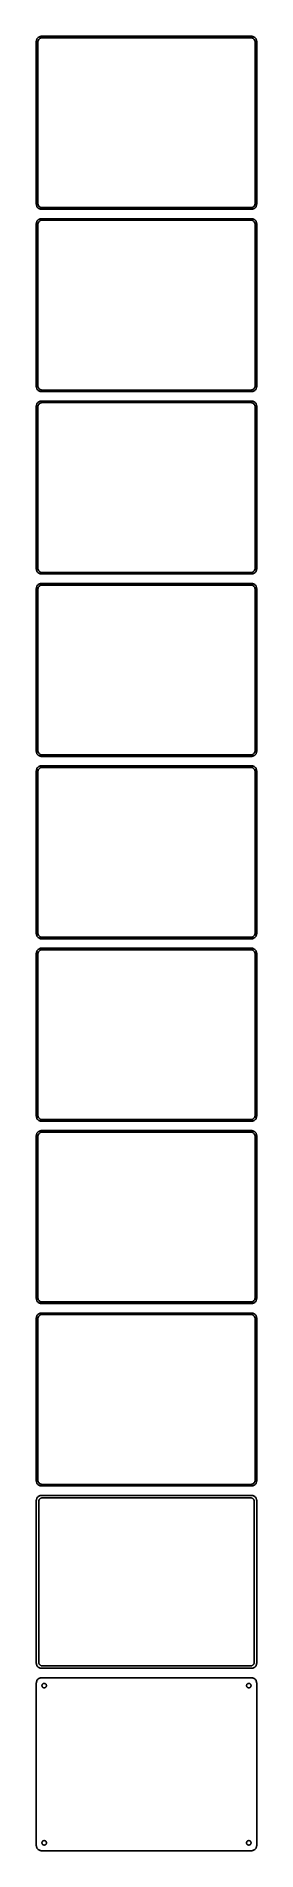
# Model space of a CAD drawing. Header units: metres. Extents: x -105 to 105, y 1658 to 3388.
import ezdxf

# ---------------------------------------------------------------- set-up
doc = ezdxf.new("R2010")
doc.units = ezdxf.units.M

msp = doc.modelspace()

# ---------------------------------------------------------------- linework, layer by layer
for p, q in [((-104.961, 3384.13), (-105, 3383.5)), ((-105, 3383.5), (-105, 3228.5)), ((-104.843, 3384.74), (-104.961, 3384.13)), ((-104.649, 3385.34), (-104.843, 3384.74)), ((-104.382, 3385.91), (-104.649, 3385.34)), ((-104.045, 3386.44), (-104.382, 3385.91)), ((-103.645, 3386.92), (-104.045, 3386.44)), ((-103.187, 3387.35), (-103.645, 3386.92)), ((-103.5, 3383), (-103.468, 3383.5)), ((-103.5, 3229), (-103.5, 3383)), ((-103.468, 3383.5), (-103.374, 3383.99)), ((-103.374, 3383.99), (-103.219, 3384.47)), ((-103.219, 3384.47), (-103.005, 3384.93)), ((-102.679, 3387.72), (-103.187, 3387.35)), ((-103.005, 3384.93), (-102.736, 3385.35)), ((-102.736, 3385.35), (-102.416, 3385.74)), ((-102.129, 3388.02), (-102.679, 3387.72)), ((-102.416, 3385.74), (-102.05, 3386.08)), ((-101.545, 3388.26), (-102.129, 3388.02)), ((-102.05, 3386.08), (-101.643, 3386.38)), ((-101.643, 3386.38), (-101.203, 3386.62)), ((-100.937, 3388.41), (-101.545, 3388.26)), ((-101.203, 3386.62), (-100.736, 3386.8)), ((-100.314, 3388.49), (-100.937, 3388.41)), ((-100.736, 3386.8), (-100.25, 3386.93)), ((100.314, 3388.49), (-100.314, 3388.49)), ((-100.25, 3386.93), (-99.7512, 3386.99)), ((-99.7512, 3386.99), (99.7512, 3386.99)), ((99.7512, 3386.99), (100.25, 3386.93)), ((100.25, 3386.93), (100.736, 3386.8)), ((100.937, 3388.41), (100.314, 3388.49)), ((100.736, 3386.8), (101.203, 3386.62)), ((101.545, 3388.26), (100.937, 3388.41)), ((101.203, 3386.62), (101.643, 3386.38)), ((102.129, 3388.02), (101.545, 3388.26)), ((101.643, 3386.38), (102.05, 3386.08)), ((102.05, 3386.08), (102.416, 3385.74)), ((102.679, 3387.72), (102.129, 3388.02)), ((102.416, 3385.74), (102.736, 3385.35)), ((103.187, 3387.35), (102.679, 3387.72)), ((102.736, 3385.35), (103.005, 3384.93)), ((103.005, 3384.93), (103.219, 3384.47)), ((103.645, 3386.92), (103.187, 3387.35)), ((103.219, 3384.47), (103.374, 3383.99)), ((103.374, 3383.99), (103.468, 3383.5)), ((103.468, 3383.5), (103.5, 3383)), ((103.5, 3383), (103.5, 3229)), ((104.045, 3386.44), (103.645, 3386.92)), ((104.382, 3385.91), (104.045, 3386.44)), ((104.649, 3385.34), (104.382, 3385.91)), ((104.843, 3384.74), (104.649, 3385.34)), ((104.961, 3384.13), (104.843, 3384.74)), ((105, 3383.5), (104.961, 3384.13)), ((105, 3228.5), (105, 3383.5)), ((-105, 3228.5), (-104.961, 3227.87)), ((-104.961, 3227.87), (-104.843, 3227.26)), ((-104.843, 3227.26), (-104.649, 3226.66)), ((-104.649, 3226.66), (-104.382, 3226.09)), ((-104.382, 3226.09), (-104.045, 3225.56)), ((-104.045, 3225.56), (-103.645, 3225.08)), ((-103.645, 3225.08), (-103.187, 3224.65)), ((-103.468, 3228.5), (-103.5, 3229)), ((-103.374, 3228.01), (-103.468, 3228.5)), ((-103.219, 3227.53), (-103.374, 3228.01)), ((-103.005, 3227.07), (-103.219, 3227.53)), ((-103.187, 3224.65), (-102.679, 3224.28)), ((-102.736, 3226.65), (-103.005, 3227.07)), ((-102.416, 3226.26), (-102.736, 3226.65)), ((-102.679, 3224.28), (-102.129, 3223.98)), ((-102.05, 3225.92), (-102.416, 3226.26)), ((-102.129, 3223.98), (-101.545, 3223.74)), ((-101.643, 3225.62), (-102.05, 3225.92)), ((-101.203, 3225.38), (-101.643, 3225.62)), ((-101.545, 3223.74), (-100.937, 3223.59)), ((-100.736, 3225.2), (-101.203, 3225.38)), ((-100.937, 3223.59), (-100.314, 3223.51)), ((-100.25, 3225.07), (-100.736, 3225.2)), ((-100.314, 3223.51), (100.314, 3223.51)), ((-99.7512, 3225.01), (-100.25, 3225.07)), ((99.7512, 3225.01), (-99.7512, 3225.01)), ((100.25, 3225.07), (99.7512, 3225.01)), ((100.736, 3225.2), (100.25, 3225.07)), ((100.314, 3223.51), (100.937, 3223.59)), ((101.203, 3225.38), (100.736, 3225.2)), ((100.937, 3223.59), (101.545, 3223.74)), ((101.643, 3225.62), (101.203, 3225.38)), ((101.545, 3223.74), (102.129, 3223.98)), ((102.05, 3225.92), (101.643, 3225.62)), ((102.416, 3226.26), (102.05, 3225.92)), ((102.129, 3223.98), (102.679, 3224.28)), ((102.736, 3226.65), (102.416, 3226.26)), ((102.679, 3224.28), (103.187, 3224.65)), ((103.005, 3227.07), (102.736, 3226.65)), ((103.219, 3227.53), (103.005, 3227.07)), ((103.187, 3224.65), (103.645, 3225.08)), ((103.374, 3228.01), (103.219, 3227.53)), ((103.468, 3228.5), (103.374, 3228.01)), ((103.5, 3229), (103.468, 3228.5)), ((103.645, 3225.08), (104.045, 3225.56)), ((104.045, 3225.56), (104.382, 3226.09)), ((104.382, 3226.09), (104.649, 3226.66)), ((104.649, 3226.66), (104.843, 3227.26)), ((104.843, 3227.26), (104.961, 3227.87)), ((104.961, 3227.87), (105, 3228.5)), ((-104.961, 3210.13), (-105, 3209.5)), ((-105, 3209.5), (-105, 3054.5)), ((-104.843, 3210.74), (-104.961, 3210.13)), ((-104.649, 3211.34), (-104.843, 3210.74)), ((-104.382, 3211.91), (-104.649, 3211.34)), ((-104.045, 3212.44), (-104.382, 3211.91)), ((-103.645, 3212.92), (-104.045, 3212.44)), ((-103.187, 3213.35), (-103.645, 3212.92)), ((-103.5, 3209), (-103.468, 3209.5)), ((-103.5, 3055), (-103.5, 3209)), ((-103.468, 3209.5), (-103.374, 3209.99)), ((-103.374, 3209.99), (-103.219, 3210.47)), ((-103.219, 3210.47), (-103.005, 3210.93)), ((-102.679, 3213.72), (-103.187, 3213.35)), ((-103.005, 3210.93), (-102.736, 3211.35)), ((-102.736, 3211.35), (-102.416, 3211.74)), ((-102.129, 3214.02), (-102.679, 3213.72)), ((-102.416, 3211.74), (-102.05, 3212.08)), ((-101.545, 3214.26), (-102.129, 3214.02)), ((-102.05, 3212.08), (-101.643, 3212.38)), ((-101.643, 3212.38), (-101.203, 3212.62)), ((-100.937, 3214.41), (-101.545, 3214.26)), ((-101.203, 3212.62), (-100.736, 3212.8)), ((-100.314, 3214.49), (-100.937, 3214.41)), ((-100.736, 3212.8), (-100.25, 3212.93)), ((100.314, 3214.49), (-100.314, 3214.49)), ((-100.25, 3212.93), (-99.7512, 3212.99)), ((-99.7512, 3212.99), (99.7512, 3212.99)), ((99.7512, 3212.99), (100.25, 3212.93)), ((100.25, 3212.93), (100.736, 3212.8)), ((100.937, 3214.41), (100.314, 3214.49)), ((100.736, 3212.8), (101.203, 3212.62)), ((101.545, 3214.26), (100.937, 3214.41)), ((101.203, 3212.62), (101.643, 3212.38)), ((102.129, 3214.02), (101.545, 3214.26)), ((101.643, 3212.38), (102.05, 3212.08)), ((102.05, 3212.08), (102.416, 3211.74)), ((102.679, 3213.72), (102.129, 3214.02)), ((102.416, 3211.74), (102.736, 3211.35)), ((103.187, 3213.35), (102.679, 3213.72)), ((102.736, 3211.35), (103.005, 3210.93)), ((103.005, 3210.93), (103.219, 3210.47)), ((103.645, 3212.92), (103.187, 3213.35)), ((103.219, 3210.47), (103.374, 3209.99)), ((103.374, 3209.99), (103.468, 3209.5)), ((103.468, 3209.5), (103.5, 3209)), ((103.5, 3209), (103.5, 3055)), ((104.045, 3212.44), (103.645, 3212.92)), ((104.382, 3211.91), (104.045, 3212.44)), ((104.649, 3211.34), (104.382, 3211.91)), ((104.843, 3210.74), (104.649, 3211.34)), ((104.961, 3210.13), (104.843, 3210.74)), ((105, 3209.5), (104.961, 3210.13)), ((105, 3054.5), (105, 3209.5)), ((-105, 3054.5), (-104.961, 3053.87)), ((-104.961, 3053.87), (-104.843, 3053.26)), ((-104.843, 3053.26), (-104.649, 3052.66)), ((-104.649, 3052.66), (-104.382, 3052.09)), ((-104.382, 3052.09), (-104.045, 3051.56)), ((-104.045, 3051.56), (-103.645, 3051.08)), ((-103.645, 3051.08), (-103.187, 3050.65)), ((-103.468, 3054.5), (-103.5, 3055)), ((-103.374, 3054.01), (-103.468, 3054.5)), ((-103.219, 3053.53), (-103.374, 3054.01)), ((-103.005, 3053.07), (-103.219, 3053.53)), ((-103.187, 3050.65), (-102.679, 3050.28)), ((-102.736, 3052.65), (-103.005, 3053.07)), ((-102.416, 3052.26), (-102.736, 3052.65)), ((-102.679, 3050.28), (-102.129, 3049.98)), ((-102.05, 3051.92), (-102.416, 3052.26)), ((-102.129, 3049.98), (-101.545, 3049.74)), ((-101.643, 3051.62), (-102.05, 3051.92)), ((-101.203, 3051.38), (-101.643, 3051.62)), ((-101.545, 3049.74), (-100.937, 3049.59)), ((-100.736, 3051.2), (-101.203, 3051.38)), ((-100.937, 3049.59), (-100.314, 3049.51)), ((-100.25, 3051.07), (-100.736, 3051.2)), ((-100.314, 3049.51), (100.314, 3049.51)), ((-99.7512, 3051.01), (-100.25, 3051.07)), ((99.7512, 3051.01), (-99.7512, 3051.01)), ((100.25, 3051.07), (99.7512, 3051.01)), ((100.736, 3051.2), (100.25, 3051.07)), ((100.314, 3049.51), (100.937, 3049.59)), ((101.203, 3051.38), (100.736, 3051.2)), ((100.937, 3049.59), (101.545, 3049.74)), ((101.643, 3051.62), (101.203, 3051.38)), ((101.545, 3049.74), (102.129, 3049.98)), ((102.05, 3051.92), (101.643, 3051.62)), ((102.416, 3052.26), (102.05, 3051.92)), ((102.129, 3049.98), (102.679, 3050.28)), ((102.736, 3052.65), (102.416, 3052.26)), ((102.679, 3050.28), (103.187, 3050.65)), ((103.005, 3053.07), (102.736, 3052.65)), ((103.219, 3053.53), (103.005, 3053.07)), ((103.187, 3050.65), (103.645, 3051.08)), ((103.374, 3054.01), (103.219, 3053.53)), ((103.468, 3054.5), (103.374, 3054.01)), ((103.5, 3055), (103.468, 3054.5)), ((103.645, 3051.08), (104.045, 3051.56)), ((104.045, 3051.56), (104.382, 3052.09)), ((104.382, 3052.09), (104.649, 3052.66)), ((104.649, 3052.66), (104.843, 3053.26)), ((104.843, 3053.26), (104.961, 3053.87)), ((104.961, 3053.87), (105, 3054.5)), ((-104.961, 3036.13), (-105, 3035.5)), ((-105, 3035.5), (-105, 2880.5)), ((-104.843, 3036.74), (-104.961, 3036.13)), ((-104.649, 3037.34), (-104.843, 3036.74)), ((-104.382, 3037.91), (-104.649, 3037.34)), ((-104.045, 3038.44), (-104.382, 3037.91)), ((-103.645, 3038.92), (-104.045, 3038.44)), ((-103.187, 3039.35), (-103.645, 3038.92)), ((-103.5, 3035), (-103.468, 3035.5)), ((-103.5, 2881), (-103.5, 3035)), ((-103.468, 3035.5), (-103.374, 3035.99)), ((-103.374, 3035.99), (-103.219, 3036.47)), ((-103.219, 3036.47), (-103.005, 3036.93)), ((-102.679, 3039.72), (-103.187, 3039.35)), ((-103.005, 3036.93), (-102.736, 3037.35)), ((-102.736, 3037.35), (-102.416, 3037.74)), ((-102.129, 3040.02), (-102.679, 3039.72)), ((-102.416, 3037.74), (-102.05, 3038.08)), ((-101.545, 3040.26), (-102.129, 3040.02)), ((-102.05, 3038.08), (-101.643, 3038.38)), ((-101.643, 3038.38), (-101.203, 3038.62)), ((-100.937, 3040.41), (-101.545, 3040.26)), ((-101.203, 3038.62), (-100.736, 3038.8)), ((-100.314, 3040.49), (-100.937, 3040.41)), ((-100.736, 3038.8), (-100.25, 3038.93)), ((100.314, 3040.49), (-100.314, 3040.49)), ((-100.25, 3038.93), (-99.7512, 3038.99)), ((-99.7512, 3038.99), (99.7512, 3038.99)), ((99.7512, 3038.99), (100.25, 3038.93)), ((100.25, 3038.93), (100.736, 3038.8)), ((100.937, 3040.41), (100.314, 3040.49)), ((100.736, 3038.8), (101.203, 3038.62)), ((101.545, 3040.26), (100.937, 3040.41)), ((101.203, 3038.62), (101.643, 3038.38)), ((102.129, 3040.02), (101.545, 3040.26)), ((101.643, 3038.38), (102.05, 3038.08)), ((102.05, 3038.08), (102.416, 3037.74)), ((102.679, 3039.72), (102.129, 3040.02)), ((102.416, 3037.74), (102.736, 3037.35)), ((103.187, 3039.35), (102.679, 3039.72)), ((102.736, 3037.35), (103.005, 3036.93)), ((103.005, 3036.93), (103.219, 3036.47)), ((103.645, 3038.92), (103.187, 3039.35)), ((103.219, 3036.47), (103.374, 3035.99)), ((103.374, 3035.99), (103.468, 3035.5)), ((103.468, 3035.5), (103.5, 3035)), ((103.5, 3035), (103.5, 2881)), ((104.045, 3038.44), (103.645, 3038.92)), ((104.382, 3037.91), (104.045, 3038.44)), ((104.649, 3037.34), (104.382, 3037.91)), ((104.843, 3036.74), (104.649, 3037.34)), ((104.961, 3036.13), (104.843, 3036.74)), ((105, 3035.5), (104.961, 3036.13)), ((105, 2880.5), (105, 3035.5)), ((-105, 2880.5), (-104.961, 2879.87)), ((-104.961, 2879.87), (-104.843, 2879.26)), ((-104.843, 2879.26), (-104.649, 2878.66)), ((-104.649, 2878.66), (-104.382, 2878.09)), ((-104.382, 2878.09), (-104.045, 2877.56)), ((-104.045, 2877.56), (-103.645, 2877.08)), ((-103.645, 2877.08), (-103.187, 2876.65)), ((-103.468, 2880.5), (-103.5, 2881)), ((-103.374, 2880.01), (-103.468, 2880.5)), ((-103.219, 2879.53), (-103.374, 2880.01)), ((-103.005, 2879.07), (-103.219, 2879.53)), ((-103.187, 2876.65), (-102.679, 2876.28)), ((-102.736, 2878.65), (-103.005, 2879.07)), ((-102.416, 2878.26), (-102.736, 2878.65)), ((-102.679, 2876.28), (-102.129, 2875.98)), ((-102.05, 2877.92), (-102.416, 2878.26)), ((-102.129, 2875.98), (-101.545, 2875.74)), ((-101.643, 2877.62), (-102.05, 2877.92)), ((-101.203, 2877.38), (-101.643, 2877.62)), ((-101.545, 2875.74), (-100.937, 2875.59)), ((-100.736, 2877.2), (-101.203, 2877.38)), ((-100.937, 2875.59), (-100.314, 2875.51)), ((-100.25, 2877.07), (-100.736, 2877.2)), ((-100.314, 2875.51), (100.314, 2875.51)), ((-99.7512, 2877.01), (-100.25, 2877.07)), ((99.7512, 2877.01), (-99.7512, 2877.01)), ((100.25, 2877.07), (99.7512, 2877.01)), ((100.736, 2877.2), (100.25, 2877.07)), ((100.314, 2875.51), (100.937, 2875.59)), ((101.203, 2877.38), (100.736, 2877.2)), ((100.937, 2875.59), (101.545, 2875.74)), ((101.643, 2877.62), (101.203, 2877.38)), ((101.545, 2875.74), (102.129, 2875.98)), ((102.05, 2877.92), (101.643, 2877.62)), ((102.416, 2878.26), (102.05, 2877.92)), ((102.129, 2875.98), (102.679, 2876.28)), ((102.736, 2878.65), (102.416, 2878.26)), ((102.679, 2876.28), (103.187, 2876.65)), ((103.005, 2879.07), (102.736, 2878.65)), ((103.219, 2879.53), (103.005, 2879.07)), ((103.187, 2876.65), (103.645, 2877.08)), ((103.374, 2880.01), (103.219, 2879.53)), ((103.468, 2880.5), (103.374, 2880.01)), ((103.5, 2881), (103.468, 2880.5)), ((103.645, 2877.08), (104.045, 2877.56)), ((104.045, 2877.56), (104.382, 2878.09)), ((104.382, 2878.09), (104.649, 2878.66)), ((104.649, 2878.66), (104.843, 2879.26)), ((104.843, 2879.26), (104.961, 2879.87)), ((104.961, 2879.87), (105, 2880.5)), ((-104.961, 2862.13), (-105, 2861.5)), ((-105, 2861.5), (-105, 2706.5)), ((-104.843, 2862.74), (-104.961, 2862.13)), ((-104.649, 2863.34), (-104.843, 2862.74)), ((-104.382, 2863.91), (-104.649, 2863.34)), ((-104.045, 2864.44), (-104.382, 2863.91)), ((-103.645, 2864.92), (-104.045, 2864.44)), ((-103.187, 2865.35), (-103.645, 2864.92)), ((-103.5, 2861), (-103.468, 2861.5)), ((-103.5, 2707), (-103.5, 2861)), ((-103.468, 2861.5), (-103.374, 2861.99)), ((-103.374, 2861.99), (-103.219, 2862.47)), ((-103.219, 2862.47), (-103.005, 2862.93)), ((-102.679, 2865.72), (-103.187, 2865.35)), ((-103.005, 2862.93), (-102.736, 2863.35)), ((-102.736, 2863.35), (-102.416, 2863.74)), ((-102.129, 2866.02), (-102.679, 2865.72)), ((-102.416, 2863.74), (-102.05, 2864.08)), ((-101.545, 2866.26), (-102.129, 2866.02)), ((-102.05, 2864.08), (-101.643, 2864.38)), ((-101.643, 2864.38), (-101.203, 2864.62)), ((-100.937, 2866.41), (-101.545, 2866.26)), ((-101.203, 2864.62), (-100.736, 2864.8)), ((-100.314, 2866.49), (-100.937, 2866.41)), ((-100.736, 2864.8), (-100.25, 2864.93)), ((100.314, 2866.49), (-100.314, 2866.49)), ((-100.25, 2864.93), (-99.7512, 2864.99)), ((-99.7512, 2864.99), (99.7512, 2864.99)), ((99.7512, 2864.99), (100.25, 2864.93)), ((100.25, 2864.93), (100.736, 2864.8)), ((100.937, 2866.41), (100.314, 2866.49)), ((100.736, 2864.8), (101.203, 2864.62)), ((101.545, 2866.26), (100.937, 2866.41)), ((101.203, 2864.62), (101.643, 2864.38)), ((102.129, 2866.02), (101.545, 2866.26)), ((101.643, 2864.38), (102.05, 2864.08)), ((102.05, 2864.08), (102.416, 2863.74)), ((102.679, 2865.72), (102.129, 2866.02)), ((102.416, 2863.74), (102.736, 2863.35)), ((103.187, 2865.35), (102.679, 2865.72)), ((102.736, 2863.35), (103.005, 2862.93)), ((103.005, 2862.93), (103.219, 2862.47)), ((103.645, 2864.92), (103.187, 2865.35)), ((103.219, 2862.47), (103.374, 2861.99)), ((103.374, 2861.99), (103.468, 2861.5)), ((103.468, 2861.5), (103.5, 2861)), ((103.5, 2861), (103.5, 2707)), ((104.045, 2864.44), (103.645, 2864.92)), ((104.382, 2863.91), (104.045, 2864.44)), ((104.649, 2863.34), (104.382, 2863.91)), ((104.843, 2862.74), (104.649, 2863.34)), ((104.961, 2862.13), (104.843, 2862.74)), ((105, 2861.5), (104.961, 2862.13)), ((105, 2706.5), (105, 2861.5)), ((-105, 2706.5), (-104.961, 2705.87)), ((-104.961, 2705.87), (-104.843, 2705.26)), ((-104.843, 2705.26), (-104.649, 2704.66)), ((-104.649, 2704.66), (-104.382, 2704.09)), ((-104.382, 2704.09), (-104.045, 2703.56)), ((-104.045, 2703.56), (-103.645, 2703.08)), ((-103.645, 2703.08), (-103.187, 2702.65)), ((-103.468, 2706.5), (-103.5, 2707)), ((-103.374, 2706.01), (-103.468, 2706.5)), ((-103.219, 2705.53), (-103.374, 2706.01)), ((-103.005, 2705.07), (-103.219, 2705.53)), ((-103.187, 2702.65), (-102.679, 2702.28)), ((-102.736, 2704.65), (-103.005, 2705.07)), ((-102.416, 2704.26), (-102.736, 2704.65)), ((-102.679, 2702.28), (-102.129, 2701.98)), ((-102.05, 2703.92), (-102.416, 2704.26)), ((-102.129, 2701.98), (-101.545, 2701.74)), ((-101.643, 2703.62), (-102.05, 2703.92)), ((-101.203, 2703.38), (-101.643, 2703.62)), ((-101.545, 2701.74), (-100.937, 2701.59)), ((-100.736, 2703.2), (-101.203, 2703.38)), ((-100.937, 2701.59), (-100.314, 2701.51)), ((-100.25, 2703.07), (-100.736, 2703.2)), ((-100.314, 2701.51), (100.314, 2701.51)), ((-99.7512, 2703.01), (-100.25, 2703.07)), ((99.7512, 2703.01), (-99.7512, 2703.01)), ((100.25, 2703.07), (99.7512, 2703.01)), ((100.736, 2703.2), (100.25, 2703.07)), ((100.314, 2701.51), (100.937, 2701.59)), ((101.203, 2703.38), (100.736, 2703.2)), ((100.937, 2701.59), (101.545, 2701.74)), ((101.643, 2703.62), (101.203, 2703.38)), ((101.545, 2701.74), (102.129, 2701.98)), ((102.05, 2703.92), (101.643, 2703.62)), ((102.416, 2704.26), (102.05, 2703.92)), ((102.129, 2701.98), (102.679, 2702.28)), ((102.736, 2704.65), (102.416, 2704.26)), ((102.679, 2702.28), (103.187, 2702.65)), ((103.005, 2705.07), (102.736, 2704.65)), ((103.219, 2705.53), (103.005, 2705.07)), ((103.187, 2702.65), (103.645, 2703.08)), ((103.374, 2706.01), (103.219, 2705.53)), ((103.468, 2706.5), (103.374, 2706.01)), ((103.5, 2707), (103.468, 2706.5)), ((103.645, 2703.08), (104.045, 2703.56)), ((104.045, 2703.56), (104.382, 2704.09)), ((104.382, 2704.09), (104.649, 2704.66)), ((104.649, 2704.66), (104.843, 2705.26)), ((104.843, 2705.26), (104.961, 2705.87)), ((104.961, 2705.87), (105, 2706.5)), ((-104.961, 2688.13), (-105, 2687.5)), ((-105, 2687.5), (-105, 2532.5)), ((-104.843, 2688.74), (-104.961, 2688.13)), ((-104.649, 2689.34), (-104.843, 2688.74)), ((-104.382, 2689.91), (-104.649, 2689.34)), ((-104.045, 2690.44), (-104.382, 2689.91)), ((-103.645, 2690.92), (-104.045, 2690.44)), ((-103.187, 2691.35), (-103.645, 2690.92)), ((-103.5, 2687), (-103.468, 2687.5)), ((-103.5, 2533), (-103.5, 2687)), ((-103.468, 2687.5), (-103.374, 2687.99)), ((-103.374, 2687.99), (-103.219, 2688.47)), ((-103.219, 2688.47), (-103.005, 2688.93)), ((-102.679, 2691.72), (-103.187, 2691.35)), ((-103.005, 2688.93), (-102.736, 2689.35)), ((-102.736, 2689.35), (-102.416, 2689.74)), ((-102.129, 2692.02), (-102.679, 2691.72)), ((-102.416, 2689.74), (-102.05, 2690.08)), ((-101.545, 2692.26), (-102.129, 2692.02)), ((-102.05, 2690.08), (-101.643, 2690.38)), ((-101.643, 2690.38), (-101.203, 2690.62)), ((-100.937, 2692.41), (-101.545, 2692.26)), ((-101.203, 2690.62), (-100.736, 2690.8)), ((-100.314, 2692.49), (-100.937, 2692.41)), ((-100.736, 2690.8), (-100.25, 2690.93)), ((100.314, 2692.49), (-100.314, 2692.49)), ((-100.25, 2690.93), (-99.7512, 2690.99)), ((-99.7512, 2690.99), (99.7512, 2690.99)), ((99.7512, 2690.99), (100.25, 2690.93)), ((100.25, 2690.93), (100.736, 2690.8)), ((100.937, 2692.41), (100.314, 2692.49)), ((100.736, 2690.8), (101.203, 2690.62)), ((101.545, 2692.26), (100.937, 2692.41)), ((101.203, 2690.62), (101.643, 2690.38)), ((102.129, 2692.02), (101.545, 2692.26)), ((101.643, 2690.38), (102.05, 2690.08)), ((102.05, 2690.08), (102.416, 2689.74)), ((102.679, 2691.72), (102.129, 2692.02)), ((102.416, 2689.74), (102.736, 2689.35)), ((103.187, 2691.35), (102.679, 2691.72)), ((102.736, 2689.35), (103.005, 2688.93)), ((103.005, 2688.93), (103.219, 2688.47)), ((103.645, 2690.92), (103.187, 2691.35)), ((103.219, 2688.47), (103.374, 2687.99)), ((103.374, 2687.99), (103.468, 2687.5)), ((103.468, 2687.5), (103.5, 2687)), ((103.5, 2687), (103.5, 2533)), ((104.045, 2690.44), (103.645, 2690.92)), ((104.382, 2689.91), (104.045, 2690.44)), ((104.649, 2689.34), (104.382, 2689.91)), ((104.843, 2688.74), (104.649, 2689.34)), ((104.961, 2688.13), (104.843, 2688.74)), ((105, 2687.5), (104.961, 2688.13)), ((105, 2532.5), (105, 2687.5)), ((-105, 2532.5), (-104.961, 2531.87)), ((-104.961, 2531.87), (-104.843, 2531.26)), ((-104.843, 2531.26), (-104.649, 2530.66)), ((-104.649, 2530.66), (-104.382, 2530.09)), ((-104.382, 2530.09), (-104.045, 2529.56)), ((-104.045, 2529.56), (-103.645, 2529.08)), ((-103.645, 2529.08), (-103.187, 2528.65)), ((-103.468, 2532.5), (-103.5, 2533)), ((-103.374, 2532.01), (-103.468, 2532.5)), ((-103.219, 2531.53), (-103.374, 2532.01)), ((-103.005, 2531.07), (-103.219, 2531.53)), ((-103.187, 2528.65), (-102.679, 2528.28)), ((-102.736, 2530.65), (-103.005, 2531.07)), ((-102.416, 2530.26), (-102.736, 2530.65)), ((-102.679, 2528.28), (-102.129, 2527.98)), ((-102.05, 2529.92), (-102.416, 2530.26)), ((-102.129, 2527.98), (-101.545, 2527.74)), ((-101.643, 2529.62), (-102.05, 2529.92)), ((-101.203, 2529.38), (-101.643, 2529.62)), ((-101.545, 2527.74), (-100.937, 2527.59)), ((-100.736, 2529.2), (-101.203, 2529.38)), ((-100.937, 2527.59), (-100.314, 2527.51)), ((-100.25, 2529.07), (-100.736, 2529.2)), ((-100.314, 2527.51), (100.314, 2527.51)), ((-99.7512, 2529.01), (-100.25, 2529.07)), ((99.7512, 2529.01), (-99.7512, 2529.01)), ((100.25, 2529.07), (99.7512, 2529.01)), ((100.736, 2529.2), (100.25, 2529.07)), ((100.314, 2527.51), (100.937, 2527.59)), ((101.203, 2529.38), (100.736, 2529.2)), ((100.937, 2527.59), (101.545, 2527.74)), ((101.643, 2529.62), (101.203, 2529.38)), ((101.545, 2527.74), (102.129, 2527.98)), ((102.05, 2529.92), (101.643, 2529.62)), ((102.416, 2530.26), (102.05, 2529.92)), ((102.129, 2527.98), (102.679, 2528.28)), ((102.736, 2530.65), (102.416, 2530.26)), ((102.679, 2528.28), (103.187, 2528.65)), ((103.005, 2531.07), (102.736, 2530.65)), ((103.219, 2531.53), (103.005, 2531.07)), ((103.187, 2528.65), (103.645, 2529.08)), ((103.374, 2532.01), (103.219, 2531.53)), ((103.468, 2532.5), (103.374, 2532.01)), ((103.5, 2533), (103.468, 2532.5)), ((103.645, 2529.08), (104.045, 2529.56)), ((104.045, 2529.56), (104.382, 2530.09)), ((104.382, 2530.09), (104.649, 2530.66)), ((104.649, 2530.66), (104.843, 2531.26)), ((104.843, 2531.26), (104.961, 2531.87)), ((104.961, 2531.87), (105, 2532.5)), ((-104.961, 2514.13), (-105, 2513.5)), ((-105, 2513.5), (-105, 2358.5)), ((-104.843, 2514.74), (-104.961, 2514.13)), ((-104.649, 2515.34), (-104.843, 2514.74)), ((-104.382, 2515.91), (-104.649, 2515.34)), ((-104.045, 2516.44), (-104.382, 2515.91)), ((-103.645, 2516.92), (-104.045, 2516.44)), ((-103.187, 2517.35), (-103.645, 2516.92)), ((-103.5, 2513), (-103.468, 2513.5)), ((-103.5, 2359), (-103.5, 2513)), ((-103.468, 2513.5), (-103.374, 2513.99)), ((-103.374, 2513.99), (-103.219, 2514.47)), ((-103.219, 2514.47), (-103.005, 2514.93)), ((-102.679, 2517.72), (-103.187, 2517.35)), ((-103.005, 2514.93), (-102.736, 2515.35)), ((-102.736, 2515.35), (-102.416, 2515.74)), ((-102.129, 2518.02), (-102.679, 2517.72)), ((-102.416, 2515.74), (-102.05, 2516.08)), ((-101.545, 2518.26), (-102.129, 2518.02)), ((-102.05, 2516.08), (-101.643, 2516.38)), ((-101.643, 2516.38), (-101.203, 2516.62)), ((-100.937, 2518.41), (-101.545, 2518.26)), ((-101.203, 2516.62), (-100.736, 2516.8)), ((-100.314, 2518.49), (-100.937, 2518.41)), ((-100.736, 2516.8), (-100.25, 2516.93)), ((100.314, 2518.49), (-100.314, 2518.49)), ((-100.25, 2516.93), (-99.7512, 2516.99)), ((-99.7512, 2516.99), (99.7512, 2516.99)), ((99.7512, 2516.99), (100.25, 2516.93)), ((100.25, 2516.93), (100.736, 2516.8)), ((100.937, 2518.41), (100.314, 2518.49)), ((100.736, 2516.8), (101.203, 2516.62)), ((101.545, 2518.26), (100.937, 2518.41)), ((101.203, 2516.62), (101.643, 2516.38)), ((102.129, 2518.02), (101.545, 2518.26)), ((101.643, 2516.38), (102.05, 2516.08)), ((102.05, 2516.08), (102.416, 2515.74)), ((102.679, 2517.72), (102.129, 2518.02)), ((102.416, 2515.74), (102.736, 2515.35)), ((103.187, 2517.35), (102.679, 2517.72)), ((102.736, 2515.35), (103.005, 2514.93)), ((103.005, 2514.93), (103.219, 2514.47)), ((103.645, 2516.92), (103.187, 2517.35)), ((103.219, 2514.47), (103.374, 2513.99)), ((103.374, 2513.99), (103.468, 2513.5)), ((103.468, 2513.5), (103.5, 2513)), ((103.5, 2513), (103.5, 2359)), ((104.045, 2516.44), (103.645, 2516.92)), ((104.382, 2515.91), (104.045, 2516.44)), ((104.649, 2515.34), (104.382, 2515.91)), ((104.843, 2514.74), (104.649, 2515.34)), ((104.961, 2514.13), (104.843, 2514.74)), ((105, 2513.5), (104.961, 2514.13)), ((105, 2358.5), (105, 2513.5)), ((-105, 2358.5), (-104.961, 2357.87)), ((-104.961, 2357.87), (-104.843, 2357.26)), ((-104.843, 2357.26), (-104.649, 2356.66)), ((-104.649, 2356.66), (-104.382, 2356.09)), ((-104.382, 2356.09), (-104.045, 2355.56)), ((-104.045, 2355.56), (-103.645, 2355.08)), ((-103.645, 2355.08), (-103.187, 2354.65)), ((-103.468, 2358.5), (-103.5, 2359)), ((-103.374, 2358.01), (-103.468, 2358.5)), ((-103.219, 2357.53), (-103.374, 2358.01)), ((-103.005, 2357.07), (-103.219, 2357.53)), ((-103.187, 2354.65), (-102.679, 2354.28)), ((-102.736, 2356.65), (-103.005, 2357.07)), ((-102.416, 2356.26), (-102.736, 2356.65)), ((-102.679, 2354.28), (-102.129, 2353.98)), ((-102.05, 2355.92), (-102.416, 2356.26)), ((-101.643, 2355.62), (-102.05, 2355.92)), ((-101.203, 2355.38), (-101.643, 2355.62)), ((-100.736, 2355.2), (-101.203, 2355.38)), ((-100.25, 2355.07), (-100.736, 2355.2)), ((-99.7512, 2355.01), (-100.25, 2355.07)), ((99.7512, 2355.01), (-99.7512, 2355.01)), ((100.25, 2355.07), (99.7512, 2355.01)), ((100.736, 2355.2), (100.25, 2355.07)), ((101.203, 2355.38), (100.736, 2355.2)), ((101.643, 2355.62), (101.203, 2355.38)), ((102.05, 2355.92), (101.643, 2355.62)), ((102.416, 2356.26), (102.05, 2355.92)), ((102.129, 2353.98), (102.679, 2354.28)), ((102.736, 2356.65), (102.416, 2356.26)), ((102.679, 2354.28), (103.187, 2354.65)), ((103.005, 2357.07), (102.736, 2356.65)), ((103.219, 2357.53), (103.005, 2357.07)), ((103.187, 2354.65), (103.645, 2355.08)), ((103.374, 2358.01), (103.219, 2357.53)), ((103.468, 2358.5), (103.374, 2358.01)), ((103.5, 2359), (103.468, 2358.5)), ((103.645, 2355.08), (104.045, 2355.56)), ((104.045, 2355.56), (104.382, 2356.09)), ((104.382, 2356.09), (104.649, 2356.66)), ((104.649, 2356.66), (104.843, 2357.26)), ((104.843, 2357.26), (104.961, 2357.87)), ((104.961, 2357.87), (105, 2358.5)), ((-104.961, 2340.13), (-105, 2339.5)), ((-105, 2339.5), (-105, 2184.5)), ((-104.843, 2340.74), (-104.961, 2340.13)), ((-104.649, 2341.34), (-104.843, 2340.74)), ((-104.382, 2341.91), (-104.649, 2341.34)), ((-104.045, 2342.44), (-104.382, 2341.91)), ((-103.645, 2342.92), (-104.045, 2342.44)), ((-103.187, 2343.35), (-103.645, 2342.92)), ((-103.5, 2339), (-103.468, 2339.5)), ((-103.5, 2185), (-103.5, 2339)), ((-103.468, 2339.5), (-103.374, 2339.99)), ((-103.374, 2339.99), (-103.219, 2340.47)), ((-103.219, 2340.47), (-103.005, 2340.93)), ((-102.679, 2343.72), (-103.187, 2343.35)), ((-103.005, 2340.93), (-102.736, 2341.35)), ((-102.736, 2341.35), (-102.416, 2341.74)), ((-102.129, 2344.02), (-102.679, 2343.72)), ((-102.416, 2341.74), (-102.05, 2342.08)), ((-102.129, 2353.98), (-101.545, 2353.74)), ((-101.545, 2344.26), (-102.129, 2344.02)), ((-102.05, 2342.08), (-101.643, 2342.38)), ((-101.643, 2342.38), (-101.203, 2342.62)), ((-101.545, 2353.74), (-100.937, 2353.59)), ((-100.937, 2344.41), (-101.545, 2344.26)), ((-101.203, 2342.62), (-100.736, 2342.8)), ((-100.937, 2353.59), (-100.314, 2353.51)), ((-100.314, 2344.49), (-100.937, 2344.41)), ((-100.736, 2342.8), (-100.25, 2342.93)), ((-100.314, 2353.51), (100.314, 2353.51)), ((100.314, 2344.49), (-100.314, 2344.49)), ((-100.25, 2342.93), (-99.7512, 2342.99)), ((-99.7512, 2342.99), (99.7512, 2342.99)), ((99.7512, 2342.99), (100.25, 2342.93)), ((100.25, 2342.93), (100.736, 2342.8)), ((100.314, 2353.51), (100.937, 2353.59)), ((100.937, 2344.41), (100.314, 2344.49)), ((100.736, 2342.8), (101.203, 2342.62)), ((100.937, 2353.59), (101.545, 2353.74)), ((101.545, 2344.26), (100.937, 2344.41)), ((101.203, 2342.62), (101.643, 2342.38)), ((101.545, 2353.74), (102.129, 2353.98)), ((102.129, 2344.02), (101.545, 2344.26)), ((101.643, 2342.38), (102.05, 2342.08)), ((102.05, 2342.08), (102.416, 2341.74)), ((102.679, 2343.72), (102.129, 2344.02)), ((102.416, 2341.74), (102.736, 2341.35)), ((103.187, 2343.35), (102.679, 2343.72)), ((102.736, 2341.35), (103.005, 2340.93)), ((103.005, 2340.93), (103.219, 2340.47)), ((103.645, 2342.92), (103.187, 2343.35)), ((103.219, 2340.47), (103.374, 2339.99)), ((103.374, 2339.99), (103.468, 2339.5)), ((103.468, 2339.5), (103.5, 2339)), ((103.5, 2339), (103.5, 2185)), ((104.045, 2342.44), (103.645, 2342.92)), ((104.382, 2341.91), (104.045, 2342.44)), ((104.649, 2341.34), (104.382, 2341.91)), ((104.843, 2340.74), (104.649, 2341.34)), ((104.961, 2340.13), (104.843, 2340.74)), ((105, 2339.5), (104.961, 2340.13)), ((105, 2184.5), (105, 2339.5)), ((-105, 2184.5), (-104.961, 2183.87)), ((-104.961, 2183.87), (-104.843, 2183.26)), ((-104.843, 2183.26), (-104.649, 2182.66)), ((-104.649, 2182.66), (-104.382, 2182.09)), ((-104.382, 2182.09), (-104.045, 2181.56)), ((-104.045, 2181.56), (-103.645, 2181.08)), ((-103.645, 2181.08), (-103.187, 2180.65)), ((-103.468, 2184.5), (-103.5, 2185)), ((-103.374, 2184.01), (-103.468, 2184.5)), ((-103.219, 2183.53), (-103.374, 2184.01)), ((-103.005, 2183.07), (-103.219, 2183.53)), ((-102.736, 2182.65), (-103.005, 2183.07)), ((-102.416, 2182.26), (-102.736, 2182.65)), ((-102.05, 2181.92), (-102.416, 2182.26)), ((-101.643, 2181.62), (-102.05, 2181.92)), ((-101.203, 2181.38), (-101.643, 2181.62)), ((-100.736, 2181.2), (-101.203, 2181.38)), ((-100.25, 2181.07), (-100.736, 2181.2)), ((-99.7512, 2181.01), (-100.25, 2181.07)), ((100.25, 2181.07), (99.7512, 2181.01)), ((100.736, 2181.2), (100.25, 2181.07)), ((101.203, 2181.38), (100.736, 2181.2)), ((101.643, 2181.62), (101.203, 2181.38)), ((102.05, 2181.92), (101.643, 2181.62)), ((102.416, 2182.26), (102.05, 2181.92)), ((102.736, 2182.65), (102.416, 2182.26)), ((103.005, 2183.07), (102.736, 2182.65)), ((103.219, 2183.53), (103.005, 2183.07)), ((103.187, 2180.65), (103.645, 2181.08)), ((103.374, 2184.01), (103.219, 2183.53)), ((103.468, 2184.5), (103.374, 2184.01)), ((103.5, 2185), (103.468, 2184.5)), ((103.645, 2181.08), (104.045, 2181.56)), ((104.045, 2181.56), (104.382, 2182.09)), ((104.382, 2182.09), (104.649, 2182.66)), ((104.649, 2182.66), (104.843, 2183.26)), ((104.843, 2183.26), (104.961, 2183.87)), ((104.961, 2183.87), (105, 2184.5)), ((-104.961, 2166.13), (-105, 2165.5)), ((-105, 2165.5), (-105, 2010.5)), ((-104.843, 2166.74), (-104.961, 2166.13)), ((-104.649, 2167.34), (-104.843, 2166.74)), ((-104.382, 2167.91), (-104.649, 2167.34)), ((-104.045, 2168.44), (-104.382, 2167.91)), ((-103.645, 2168.92), (-104.045, 2168.44)), ((-103.187, 2169.35), (-103.645, 2168.92)), ((-103.5, 2165), (-103.468, 2165.5)), ((-103.5, 2011), (-103.5, 2165)), ((-103.468, 2165.5), (-103.374, 2165.99)), ((-103.374, 2165.99), (-103.219, 2166.47)), ((-103.219, 2166.47), (-103.005, 2166.93)), ((-103.187, 2180.65), (-102.679, 2180.28)), ((-102.679, 2169.72), (-103.187, 2169.35)), ((-103.005, 2166.93), (-102.736, 2167.35)), ((-102.736, 2167.35), (-102.416, 2167.74)), ((-102.679, 2180.28), (-102.129, 2179.98)), ((-102.129, 2170.02), (-102.679, 2169.72)), ((-102.416, 2167.74), (-102.05, 2168.08)), ((-102.129, 2179.98), (-101.545, 2179.74)), ((-101.545, 2170.26), (-102.129, 2170.02)), ((-102.05, 2168.08), (-101.643, 2168.38)), ((-101.643, 2168.38), (-101.203, 2168.62)), ((-101.545, 2179.74), (-100.937, 2179.59)), ((-100.937, 2170.41), (-101.545, 2170.26)), ((-101.203, 2168.62), (-100.736, 2168.8)), ((-100.937, 2179.59), (-100.314, 2179.51)), ((-100.314, 2170.49), (-100.937, 2170.41)), ((-100.736, 2168.8), (-100.25, 2168.93)), ((-100.314, 2179.51), (100.314, 2179.51)), ((100.314, 2170.49), (-100.314, 2170.49)), ((-100.25, 2168.93), (-99.7512, 2168.99)), ((99.7512, 2181.01), (-99.7512, 2181.01)), ((-99.7512, 2168.99), (99.7512, 2168.99)), ((99.7512, 2168.99), (100.25, 2168.93)), ((100.25, 2168.93), (100.736, 2168.8)), ((100.314, 2179.51), (100.937, 2179.59)), ((100.937, 2170.41), (100.314, 2170.49)), ((100.736, 2168.8), (101.203, 2168.62)), ((100.937, 2179.59), (101.545, 2179.74)), ((101.545, 2170.26), (100.937, 2170.41)), ((101.203, 2168.62), (101.643, 2168.38)), ((101.545, 2179.74), (102.129, 2179.98)), ((102.129, 2170.02), (101.545, 2170.26)), ((101.643, 2168.38), (102.05, 2168.08)), ((102.05, 2168.08), (102.416, 2167.74)), ((102.129, 2179.98), (102.679, 2180.28)), ((102.679, 2169.72), (102.129, 2170.02)), ((102.416, 2167.74), (102.736, 2167.35)), ((102.679, 2180.28), (103.187, 2180.65)), ((103.187, 2169.35), (102.679, 2169.72)), ((102.736, 2167.35), (103.005, 2166.93)), ((103.005, 2166.93), (103.219, 2166.47)), ((103.645, 2168.92), (103.187, 2169.35)), ((103.219, 2166.47), (103.374, 2165.99)), ((103.374, 2165.99), (103.468, 2165.5)), ((103.468, 2165.5), (103.5, 2165)), ((103.5, 2165), (103.5, 2011)), ((104.045, 2168.44), (103.645, 2168.92)), ((104.382, 2167.91), (104.045, 2168.44)), ((104.649, 2167.34), (104.382, 2167.91)), ((104.843, 2166.74), (104.649, 2167.34)), ((104.961, 2166.13), (104.843, 2166.74)), ((105, 2165.5), (104.961, 2166.13)), ((105, 2010.5), (105, 2165.5)), ((-105, 2010.5), (-104.961, 2009.87)), ((-104.961, 2009.87), (-104.843, 2009.26)), ((-104.843, 2009.26), (-104.649, 2008.66)), ((-104.649, 2008.66), (-104.382, 2008.09)), ((-104.382, 2008.09), (-104.045, 2007.56)), ((-103.468, 2010.5), (-103.5, 2011)), ((-103.374, 2010.01), (-103.468, 2010.5)), ((-103.219, 2009.53), (-103.374, 2010.01)), ((-103.005, 2009.07), (-103.219, 2009.53)), ((-102.736, 2008.65), (-103.005, 2009.07)), ((-102.416, 2008.26), (-102.736, 2008.65)), ((-102.05, 2007.92), (-102.416, 2008.26)), ((102.416, 2008.26), (102.05, 2007.92)), ((102.736, 2008.65), (102.416, 2008.26)), ((103.005, 2009.07), (102.736, 2008.65)), ((103.219, 2009.53), (103.005, 2009.07)), ((103.374, 2010.01), (103.219, 2009.53)), ((103.468, 2010.5), (103.374, 2010.01)), ((103.5, 2011), (103.468, 2010.5)), ((104.045, 2007.56), (104.382, 2008.09)), ((104.382, 2008.09), (104.649, 2008.66)), ((104.649, 2008.66), (104.843, 2009.26)), ((104.843, 2009.26), (104.961, 2009.87)), ((104.961, 2009.87), (105, 2010.5)), ((-104.961, 1992.13), (-105, 1991.5)), ((-105, 1991.5), (-105, 1836.5)), ((-104.843, 1992.74), (-104.961, 1992.13)), ((-104.649, 1993.34), (-104.843, 1992.74)), ((-104.382, 1993.91), (-104.649, 1993.34)), ((-104.045, 1994.44), (-104.382, 1993.91)), ((-104.045, 2007.56), (-103.645, 2007.08)), ((-103.645, 1994.92), (-104.045, 1994.44)), ((-103.645, 2007.08), (-103.187, 2006.65)), ((-103.187, 1995.35), (-103.645, 1994.92)), ((-103.187, 2006.65), (-102.679, 2006.28)), ((-102.679, 1995.72), (-103.187, 1995.35)), ((-102.679, 2006.28), (-102.129, 2005.98)), ((-102.129, 1996.02), (-102.679, 1995.72)), ((-102.613, 1991), (-102.588, 1991.39)), ((-102.613, 1837), (-102.613, 1991)), ((-102.588, 1991.39), (-102.515, 1991.77)), ((-102.515, 1991.77), (-102.394, 1992.15)), ((-102.394, 1992.15), (-102.228, 1992.5)), ((-102.228, 1992.5), (-102.018, 1992.83)), ((-102.129, 2005.98), (-101.545, 2005.74)), ((-101.545, 1996.26), (-102.129, 1996.02)), ((-101.643, 2007.62), (-102.05, 2007.92)), ((-102.018, 1992.83), (-101.769, 1993.13)), ((-101.769, 1993.13), (-101.484, 1993.4)), ((-101.203, 2007.38), (-101.643, 2007.62)), ((-101.545, 2005.74), (-100.937, 2005.59)), ((-100.937, 1996.41), (-101.545, 1996.26)), ((-101.484, 1993.4), (-101.168, 1993.63)), ((-100.736, 2007.2), (-101.203, 2007.38)), ((-101.168, 1993.63), (-100.825, 1993.82)), ((-100.937, 2005.59), (-100.314, 2005.51)), ((-100.314, 1996.49), (-100.937, 1996.41)), ((-100.825, 1993.82), (-100.462, 1993.96)), ((-100.25, 2007.07), (-100.736, 2007.2)), ((-100.462, 1993.96), (-100.083, 1994.06)), ((-100.314, 2005.51), (100.314, 2005.51)), ((100.314, 1996.49), (-100.314, 1996.49)), ((-99.7512, 2007.01), (-100.25, 2007.07)), ((-100.083, 1994.06), (-99.6955, 1994.11)), ((99.7512, 2007.01), (-99.7512, 2007.01)), ((-99.6955, 1994.11), (99.6955, 1994.11)), ((99.6955, 1994.11), (100.083, 1994.06)), ((100.25, 2007.07), (99.7512, 2007.01)), ((100.083, 1994.06), (100.462, 1993.96)), ((100.736, 2007.2), (100.25, 2007.07)), ((100.314, 2005.51), (100.937, 2005.59)), ((100.937, 1996.41), (100.314, 1996.49)), ((100.462, 1993.96), (100.825, 1993.82)), ((101.203, 2007.38), (100.736, 2007.2)), ((100.825, 1993.82), (101.168, 1993.63)), ((100.937, 2005.59), (101.545, 2005.74)), ((101.545, 1996.26), (100.937, 1996.41)), ((101.168, 1993.63), (101.484, 1993.4)), ((101.643, 2007.62), (101.203, 2007.38)), ((101.484, 1993.4), (101.769, 1993.13)), ((101.545, 2005.74), (102.129, 2005.98)), ((102.129, 1996.02), (101.545, 1996.26)), ((102.05, 2007.92), (101.643, 2007.62)), ((101.769, 1993.13), (102.018, 1992.83)), ((102.018, 1992.83), (102.228, 1992.5)), ((102.129, 2005.98), (102.679, 2006.28)), ((102.679, 1995.72), (102.129, 1996.02)), ((102.228, 1992.5), (102.394, 1992.15)), ((102.394, 1992.15), (102.515, 1991.77)), ((102.515, 1991.77), (102.588, 1991.39)), ((102.588, 1991.39), (102.613, 1991)), ((102.613, 1991), (102.613, 1837)), ((102.679, 2006.28), (103.187, 2006.65)), ((103.187, 1995.35), (102.679, 1995.72)), ((103.187, 2006.65), (103.645, 2007.08)), ((103.645, 1994.92), (103.187, 1995.35)), ((103.645, 2007.08), (104.045, 2007.56)), ((104.045, 1994.44), (103.645, 1994.92)), ((104.382, 1993.91), (104.045, 1994.44)), ((104.649, 1993.34), (104.382, 1993.91)), ((104.843, 1992.74), (104.649, 1993.34)), ((104.961, 1992.13), (104.843, 1992.74)), ((105, 1991.5), (104.961, 1992.13)), ((105, 1836.5), (105, 1991.5)), ((-105, 1836.5), (-104.961, 1835.87)), ((-104.961, 1835.87), (-104.843, 1835.26)), ((-104.843, 1835.26), (-104.649, 1834.66)), ((-102.588, 1836.61), (-102.613, 1837)), ((-102.515, 1836.23), (-102.588, 1836.61)), ((-102.394, 1835.85), (-102.515, 1836.23)), ((-102.228, 1835.5), (-102.394, 1835.85)), ((-102.018, 1835.17), (-102.228, 1835.5)), ((-101.769, 1834.87), (-102.018, 1835.17)), ((-101.484, 1834.6), (-101.769, 1834.87)), ((101.769, 1834.87), (101.484, 1834.6)), ((102.018, 1835.17), (101.769, 1834.87)), ((102.228, 1835.5), (102.018, 1835.17)), ((102.394, 1835.85), (102.228, 1835.5)), ((102.515, 1836.23), (102.394, 1835.85)), ((102.588, 1836.61), (102.515, 1836.23)), ((102.613, 1837), (102.588, 1836.61)), ((104.649, 1834.66), (104.843, 1835.26)), ((104.843, 1835.26), (104.961, 1835.87)), ((104.961, 1835.87), (105, 1836.5)), ((-104.961, 1818.13), (-105, 1817.5)), ((-104.843, 1818.74), (-104.961, 1818.13)), ((-104.649, 1819.34), (-104.843, 1818.74)), ((-104.649, 1834.66), (-104.382, 1834.09)), ((-104.382, 1819.91), (-104.649, 1819.34)), ((-104.382, 1834.09), (-104.045, 1833.56)), ((-104.045, 1820.44), (-104.382, 1819.91)), ((-104.045, 1833.56), (-103.645, 1833.08)), ((-103.645, 1820.92), (-104.045, 1820.44)), ((-103.645, 1833.08), (-103.187, 1832.65)), ((-103.187, 1821.35), (-103.645, 1820.92)), ((-103.187, 1832.65), (-102.679, 1832.28)), ((-102.679, 1821.72), (-103.187, 1821.35)), ((-102.679, 1832.28), (-102.129, 1831.98)), ((-102.129, 1822.02), (-102.679, 1821.72)), ((-102.129, 1831.98), (-101.545, 1831.74)), ((-101.545, 1822.26), (-102.129, 1822.02)), ((-101.545, 1831.74), (-100.937, 1831.59)), ((-100.937, 1822.41), (-101.545, 1822.26)), ((-101.168, 1834.37), (-101.484, 1834.6)), ((-100.825, 1834.18), (-101.168, 1834.37)), ((-100.937, 1831.59), (-100.314, 1831.51)), ((-100.314, 1822.49), (-100.937, 1822.41)), ((-100.462, 1834.04), (-100.825, 1834.18)), ((-100.083, 1833.94), (-100.462, 1834.04)), ((-100.314, 1831.51), (100.314, 1831.51)), ((100.314, 1822.49), (-100.314, 1822.49)), ((-99.6955, 1833.89), (-100.083, 1833.94)), ((99.6955, 1833.89), (-99.6955, 1833.89)), ((100.083, 1833.94), (99.6955, 1833.89)), ((100.462, 1834.04), (100.083, 1833.94)), ((100.314, 1831.51), (100.937, 1831.59)), ((100.937, 1822.41), (100.314, 1822.49)), ((100.825, 1834.18), (100.462, 1834.04)), ((101.168, 1834.37), (100.825, 1834.18)), ((100.937, 1831.59), (101.545, 1831.74)), ((101.545, 1822.26), (100.937, 1822.41)), ((101.484, 1834.6), (101.168, 1834.37)), ((101.545, 1831.74), (102.129, 1831.98)), ((102.129, 1822.02), (101.545, 1822.26)), ((102.129, 1831.98), (102.679, 1832.28)), ((102.679, 1821.72), (102.129, 1822.02)), ((102.679, 1832.28), (103.187, 1832.65)), ((103.187, 1821.35), (102.679, 1821.72)), ((103.187, 1832.65), (103.645, 1833.08)), ((103.645, 1820.92), (103.187, 1821.35)), ((103.645, 1833.08), (104.045, 1833.56)), ((104.045, 1820.44), (103.645, 1820.92)), ((104.045, 1833.56), (104.382, 1834.09)), ((104.382, 1819.91), (104.045, 1820.44)), ((104.382, 1834.09), (104.649, 1834.66)), ((104.649, 1819.34), (104.382, 1819.91)), ((104.843, 1818.74), (104.649, 1819.34)), ((104.961, 1818.13), (104.843, 1818.74)), ((105, 1817.5), (104.961, 1818.13)), ((-105, 1817.5), (-105, 1662.5)), ((-99.6353, 1815), (-99.6185, 1815.27)), ((-99.6185, 1814.73), (-99.6353, 1815)), ((-99.6185, 1815.27), (-99.5682, 1815.53)), ((-99.5682, 1814.47), (-99.6185, 1814.73)), ((-99.5682, 1815.53), (-99.4853, 1815.79)), ((-99.4853, 1814.21), (-99.5682, 1814.47)), ((-99.4853, 1815.79), (-99.3712, 1816.03)), ((-99.3712, 1813.97), (-99.4853, 1814.21)), ((-99.3712, 1816.03), (-99.2275, 1816.26)), ((-99.2275, 1813.74), (-99.3712, 1813.97)), ((-99.2275, 1816.26), (-99.0566, 1816.46)), ((-99.0566, 1813.54), (-99.2275, 1813.74)), ((-99.0566, 1816.46), (-98.8611, 1816.65)), ((-98.8611, 1813.35), (-99.0566, 1813.54)), ((-98.8611, 1816.65), (-98.6441, 1816.8)), ((-98.6441, 1813.2), (-98.8611, 1813.35)), ((-98.6441, 1816.8), (-98.4092, 1816.93)), ((-98.4092, 1813.07), (-98.6441, 1813.2)), ((-98.4092, 1816.93), (-98.1598, 1817.03)), ((-98.1598, 1812.97), (-98.4092, 1813.07)), ((-98.1598, 1817.03), (-97.9001, 1817.1)), ((-97.9001, 1812.9), (-98.1598, 1812.97)), ((-97.9001, 1817.1), (-97.6341, 1817.13)), ((-97.6341, 1812.87), (-97.9001, 1812.9)), ((-97.6341, 1817.13), (-97.3659, 1817.13)), ((-97.3659, 1812.87), (-97.6341, 1812.87)), ((-97.3659, 1817.13), (-97.0999, 1817.1)), ((-97.0999, 1812.9), (-97.3659, 1812.87)), ((-97.0999, 1817.1), (-96.8401, 1817.03)), ((-96.8401, 1812.97), (-97.0999, 1812.9)), ((-96.8401, 1817.03), (-96.5908, 1816.93)), ((-96.5908, 1813.07), (-96.8401, 1812.97)), ((-96.5908, 1816.93), (-96.3559, 1816.8)), ((-96.3559, 1813.2), (-96.5908, 1813.07)), ((-96.3559, 1816.8), (-96.1389, 1816.65)), ((-96.1389, 1813.35), (-96.3559, 1813.2)), ((-96.1389, 1816.65), (-95.9434, 1816.46)), ((-95.9434, 1813.54), (-96.1389, 1813.35)), ((-95.9434, 1816.46), (-95.7725, 1816.26)), ((-95.7725, 1813.74), (-95.9434, 1813.54)), ((-95.7725, 1816.26), (-95.6288, 1816.03)), ((-95.6288, 1813.97), (-95.7725, 1813.74)), ((-95.6288, 1816.03), (-95.5146, 1815.79)), ((-95.5146, 1814.21), (-95.6288, 1813.97)), ((-95.5146, 1815.79), (-95.4318, 1815.53)), ((-95.4318, 1814.47), (-95.5146, 1814.21)), ((-95.4318, 1815.53), (-95.3815, 1815.27)), ((-95.3815, 1814.73), (-95.4318, 1814.47)), ((-95.3815, 1815.27), (-95.3647, 1815)), ((-95.3647, 1815), (-95.3815, 1814.73)), ((95.3647, 1815), (95.3815, 1815.27)), ((95.3815, 1814.73), (95.3647, 1815)), ((95.3815, 1815.27), (95.4318, 1815.53)), ((95.4318, 1814.47), (95.3815, 1814.73)), ((95.4318, 1815.53), (95.5146, 1815.79)), ((95.5146, 1814.21), (95.4318, 1814.47)), ((95.5146, 1815.79), (95.6288, 1816.03)), ((95.6288, 1813.97), (95.5146, 1814.21)), ((95.6288, 1816.03), (95.7725, 1816.26)), ((95.7725, 1813.74), (95.6288, 1813.97)), ((95.7725, 1816.26), (95.9434, 1816.46)), ((95.9434, 1813.54), (95.7725, 1813.74)), ((95.9434, 1816.46), (96.1389, 1816.65)), ((96.1389, 1813.35), (95.9434, 1813.54)), ((96.1389, 1816.65), (96.3559, 1816.8)), ((96.3559, 1813.2), (96.1389, 1813.35)), ((96.3559, 1816.8), (96.5908, 1816.93)), ((96.5908, 1813.07), (96.3559, 1813.2)), ((96.5908, 1816.93), (96.8401, 1817.03)), ((96.8401, 1812.97), (96.5908, 1813.07)), ((96.8401, 1817.03), (97.0999, 1817.1)), ((97.0999, 1812.9), (96.8401, 1812.97)), ((97.0999, 1817.1), (97.3659, 1817.13)), ((97.3659, 1812.87), (97.0999, 1812.9)), ((97.3659, 1817.13), (97.6341, 1817.13)), ((97.6341, 1812.87), (97.3659, 1812.87)), ((97.6341, 1817.13), (97.9001, 1817.1)), ((97.9001, 1812.9), (97.6341, 1812.87)), ((97.9001, 1817.1), (98.1598, 1817.03)), ((98.1598, 1812.97), (97.9001, 1812.9)), ((98.1598, 1817.03), (98.4092, 1816.93)), ((98.4092, 1813.07), (98.1598, 1812.97)), ((98.4092, 1816.93), (98.6441, 1816.8)), ((98.6441, 1813.2), (98.4092, 1813.07)), ((98.6441, 1816.8), (98.8611, 1816.65)), ((98.8611, 1813.35), (98.6441, 1813.2)), ((98.8611, 1816.65), (99.0566, 1816.46)), ((99.0566, 1813.54), (98.8611, 1813.35)), ((99.0566, 1816.46), (99.2275, 1816.26)), ((99.2275, 1813.74), (99.0566, 1813.54)), ((99.2275, 1816.26), (99.3712, 1816.03)), ((99.3712, 1813.97), (99.2275, 1813.74)), ((99.3712, 1816.03), (99.4853, 1815.79)), ((99.4853, 1814.21), (99.3712, 1813.97)), ((99.4853, 1815.79), (99.5682, 1815.53)), ((99.5682, 1814.47), (99.4853, 1814.21)), ((99.5682, 1815.53), (99.6185, 1815.27)), ((99.6185, 1814.73), (99.5682, 1814.47)), ((99.6185, 1815.27), (99.6353, 1815)), ((99.6353, 1815), (99.6185, 1814.73)), ((105, 1662.5), (105, 1817.5)), ((-105, 1662.5), (-104.961, 1661.87)), ((-104.961, 1661.87), (-104.843, 1661.26)), ((-99.6353, 1665), (-99.6185, 1665.27)), ((-99.6185, 1664.73), (-99.6353, 1665)), ((-99.6185, 1665.27), (-99.5682, 1665.53)), ((-99.5682, 1664.47), (-99.6185, 1664.73)), ((-99.5682, 1665.53), (-99.4853, 1665.79)), ((-99.4853, 1664.21), (-99.5682, 1664.47)), ((-99.4853, 1665.79), (-99.3712, 1666.03)), ((-99.3712, 1663.97), (-99.4853, 1664.21)), ((-99.3712, 1666.03), (-99.2275, 1666.26)), ((-99.2275, 1663.74), (-99.3712, 1663.97)), ((-99.2275, 1666.26), (-99.0566, 1666.46)), ((-99.0566, 1663.54), (-99.2275, 1663.74)), ((-99.0566, 1666.46), (-98.8611, 1666.65)), ((-98.8611, 1663.35), (-99.0566, 1663.54)), ((-98.8611, 1666.65), (-98.6441, 1666.8)), ((-98.6441, 1663.2), (-98.8611, 1663.35)), ((-98.6441, 1666.8), (-98.4092, 1666.93)), ((-98.4092, 1663.07), (-98.6441, 1663.2)), ((-98.4092, 1666.93), (-98.1598, 1667.03)), ((-98.1598, 1662.97), (-98.4092, 1663.07)), ((-98.1598, 1667.03), (-97.9001, 1667.1)), ((-97.9001, 1662.9), (-98.1598, 1662.97)), ((-97.9001, 1667.1), (-97.6341, 1667.13)), ((-97.6341, 1662.87), (-97.9001, 1662.9)), ((-97.6341, 1667.13), (-97.3659, 1667.13)), ((-97.3659, 1662.87), (-97.6341, 1662.87)), ((-97.3659, 1667.13), (-97.0999, 1667.1)), ((-97.0999, 1662.9), (-97.3659, 1662.87)), ((-97.0999, 1667.1), (-96.8401, 1667.03)), ((-96.8401, 1662.97), (-97.0999, 1662.9)), ((-96.8401, 1667.03), (-96.5908, 1666.93)), ((-96.5908, 1663.07), (-96.8401, 1662.97)), ((-96.5908, 1666.93), (-96.3559, 1666.8)), ((-96.3559, 1663.2), (-96.5908, 1663.07)), ((-96.3559, 1666.8), (-96.1389, 1666.65)), ((-96.1389, 1663.35), (-96.3559, 1663.2)), ((-96.1389, 1666.65), (-95.9434, 1666.46)), ((-95.9434, 1663.54), (-96.1389, 1663.35)), ((-95.9434, 1666.46), (-95.7725, 1666.26)), ((-95.7725, 1663.74), (-95.9434, 1663.54)), ((-95.7725, 1666.26), (-95.6288, 1666.03)), ((-95.6288, 1663.97), (-95.7725, 1663.74)), ((-95.6288, 1666.03), (-95.5146, 1665.79)), ((-95.5146, 1664.21), (-95.6288, 1663.97)), ((-95.5146, 1665.79), (-95.4318, 1665.53)), ((-95.4318, 1664.47), (-95.5146, 1664.21)), ((-95.4318, 1665.53), (-95.3815, 1665.27)), ((-95.3815, 1664.73), (-95.4318, 1664.47)), ((-95.3815, 1665.27), (-95.3647, 1665)), ((-95.3647, 1665), (-95.3815, 1664.73)), ((95.3647, 1665), (95.3815, 1665.27)), ((95.3815, 1664.73), (95.3647, 1665)), ((95.3815, 1665.27), (95.4318, 1665.53)), ((95.4318, 1664.47), (95.3815, 1664.73)), ((95.4318, 1665.53), (95.5146, 1665.79)), ((95.5146, 1664.21), (95.4318, 1664.47)), ((95.5146, 1665.79), (95.6288, 1666.03)), ((95.6288, 1663.97), (95.5146, 1664.21)), ((95.6288, 1666.03), (95.7725, 1666.26)), ((95.7725, 1663.74), (95.6288, 1663.97)), ((95.7725, 1666.26), (95.9434, 1666.46)), ((95.9434, 1663.54), (95.7725, 1663.74)), ((95.9434, 1666.46), (96.1389, 1666.65)), ((96.1389, 1663.35), (95.9434, 1663.54)), ((96.1389, 1666.65), (96.3559, 1666.8)), ((96.3559, 1663.2), (96.1389, 1663.35)), ((96.3559, 1666.8), (96.5908, 1666.93)), ((96.5908, 1663.07), (96.3559, 1663.2)), ((96.5908, 1666.93), (96.8401, 1667.03)), ((96.8401, 1662.97), (96.5908, 1663.07)), ((96.8401, 1667.03), (97.0999, 1667.1)), ((97.0999, 1662.9), (96.8401, 1662.97)), ((97.0999, 1667.1), (97.3659, 1667.13)), ((97.3659, 1662.87), (97.0999, 1662.9)), ((97.3659, 1667.13), (97.6341, 1667.13)), ((97.6341, 1662.87), (97.3659, 1662.87)), ((97.6341, 1667.13), (97.9001, 1667.1)), ((97.9001, 1662.9), (97.6341, 1662.87)), ((97.9001, 1667.1), (98.1598, 1667.03)), ((98.1598, 1662.97), (97.9001, 1662.9)), ((98.1598, 1667.03), (98.4092, 1666.93)), ((98.4092, 1663.07), (98.1598, 1662.97)), ((98.4092, 1666.93), (98.6441, 1666.8)), ((98.6441, 1663.2), (98.4092, 1663.07)), ((98.6441, 1666.8), (98.8611, 1666.65)), ((98.8611, 1663.35), (98.6441, 1663.2)), ((98.8611, 1666.65), (99.0566, 1666.46)), ((99.0566, 1663.54), (98.8611, 1663.35)), ((99.0566, 1666.46), (99.2275, 1666.26)), ((99.2275, 1663.74), (99.0566, 1663.54)), ((99.2275, 1666.26), (99.3712, 1666.03)), ((99.3712, 1663.97), (99.2275, 1663.74)), ((99.3712, 1666.03), (99.4853, 1665.79)), ((99.4853, 1664.21), (99.3712, 1663.97)), ((99.4853, 1665.79), (99.5682, 1665.53)), ((99.5682, 1664.47), (99.4853, 1664.21)), ((99.5682, 1665.53), (99.6185, 1665.27)), ((99.6185, 1664.73), (99.5682, 1664.47)), ((99.6185, 1665.27), (99.6353, 1665)), ((99.6353, 1665), (99.6185, 1664.73)), ((104.843, 1661.26), (104.961, 1661.87)), ((104.961, 1661.87), (105, 1662.5)), ((-104.843, 1661.26), (-104.649, 1660.66)), ((-104.649, 1660.66), (-104.382, 1660.09)), ((-104.382, 1660.09), (-104.045, 1659.56)), ((-104.045, 1659.56), (-103.645, 1659.08)), ((-103.645, 1659.08), (-103.187, 1658.65)), ((-103.187, 1658.65), (-102.679, 1658.28)), ((-102.679, 1658.28), (-102.129, 1657.98)), ((-102.129, 1657.98), (-101.545, 1657.74)), ((-101.545, 1657.74), (-100.937, 1657.59)), ((-100.937, 1657.59), (-100.314, 1657.51)), ((-100.314, 1657.51), (100.314, 1657.51)), ((100.314, 1657.51), (100.937, 1657.59)), ((100.937, 1657.59), (101.545, 1657.74)), ((101.545, 1657.74), (102.129, 1657.98)), ((102.129, 1657.98), (102.679, 1658.28)), ((102.679, 1658.28), (103.187, 1658.65)), ((103.187, 1658.65), (103.645, 1659.08)), ((103.645, 1659.08), (104.045, 1659.56)), ((104.045, 1659.56), (104.382, 1660.09)), ((104.382, 1660.09), (104.649, 1660.66)), ((104.649, 1660.66), (104.843, 1661.26))]:
    msp.add_line(p, q)

doc.saveas('drawing.dxf')
